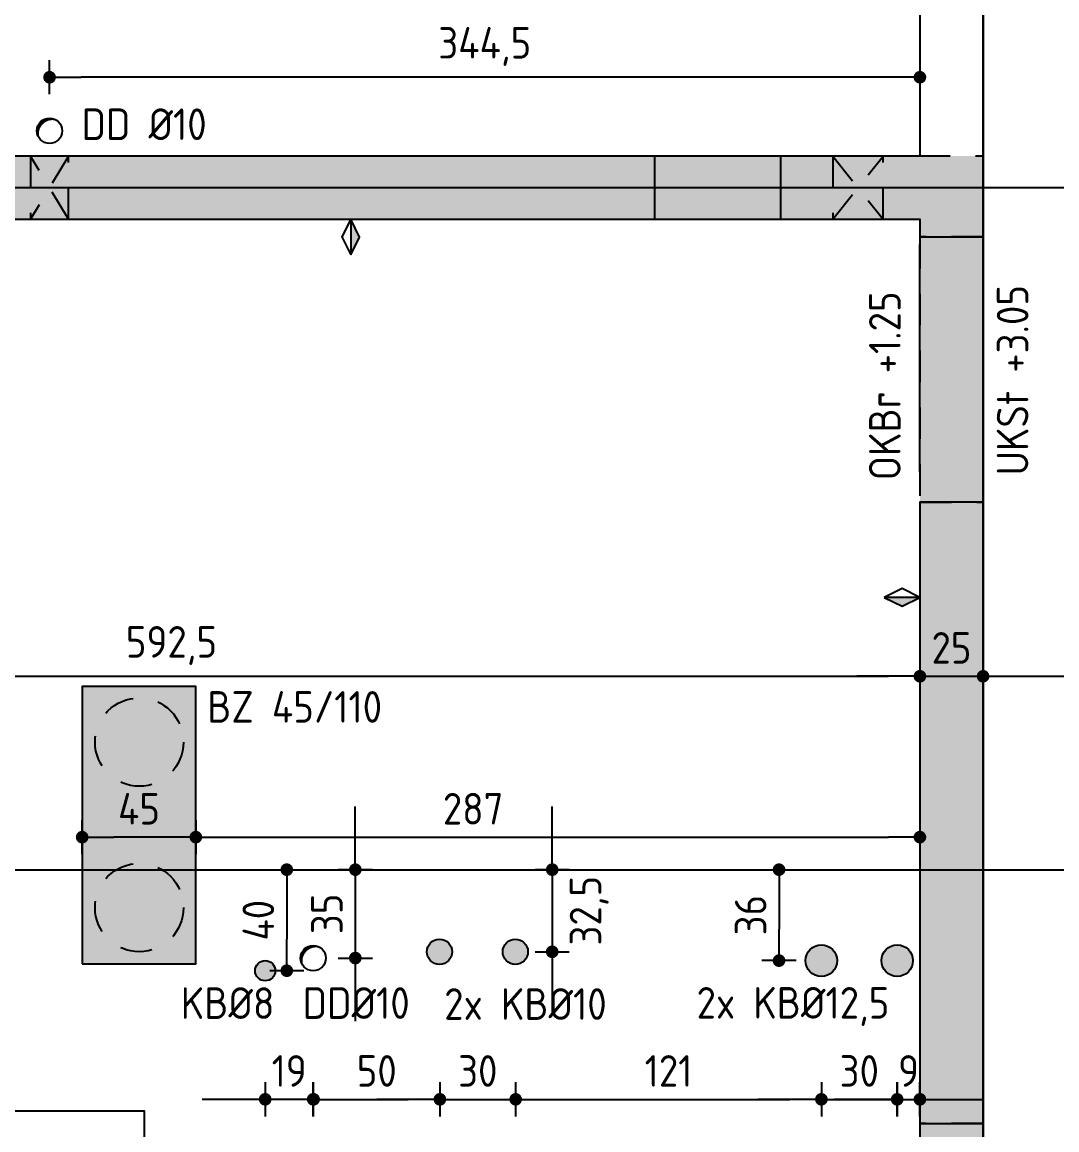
# Model space of a CAD drawing. Extents: x 399 to 532, y -4 to 185.
# Drawn here: x 445.887 to 449.983, y 172.527 to 176.912 of the extents above; entities that cross this region are included whole.
import ezdxf

# ---------------------------------------------------------------- set-up
doc = ezdxf.new("R2010")
doc.units = 0
doc.header["$LTSCALE"] = 0.5
doc.header["$MEASUREMENT"] = 0
doc.header["$PDMODE"] = 2
doc.linetypes.add('AUSGEZOGEN', pattern=[1000.01, 1000, 0.01])
doc.linetypes.add('HIDDEN', pattern=[0.375, 0.25, -0.125])
doc.layers.get('0').update_dxf_attribs({"linetype": 'CONTINUOUS'})
doc.layers.get('Defpoints').update_dxf_attribs({"linetype": 'CONTINUOUS'})
for name, color, linetype in [('0_H05', 11, 'CONTINUOUS'), ('0_H10', 13, 'CONTINUOUS'), ('ACHSEN', 7, 'CONTINUOUS'), ('BETON', 7, 'CONTINUOUS'), ('Brüstung', 7, 'CONTINUOUS'), ('DD', 7, 'CONTINUOUS'), ('Decke', 7, 'CONTINUOUS'), ('DRUEBER', 7, 'CONTINUOUS'), ('KB', 9, 'CONTINUOUS'), ('MASSE', 7, 'CONTINUOUS'), ('Sichtbeton', 7, 'CONTINUOUS'), ('Sturz', 7, 'CONTINUOUS'), ('TEXT', 7, 'CONTINUOUS'), ('WD', 7, 'CONTINUOUS')]:
    doc.layers.add(name, color=color, linetype=linetype)
doc.styles.add('TXT', font='isocp.shx')
doc.dimstyles.new('DOT_I', dxfattribs={"dimscale": 0.5, "dimtxt": 0.25, "dimasz": 0.25, "dimexe": 0.1, "dimexo": 0.3, "dimgap": 0.1, "dimtad": 1, "dimdec": 3, "dimzin": 3, "dimtxsty": 'TXT', "dimblk": 'DOT', "dimblk1": 'DOT', "dimblk2": 'DOT', "dimsah": 1, "dimcen": 0.1, "dimse1": 1, "dimse2": 1, "dimazin": 0, "dimtfac": 1, "dimtdec": 4, "dimtix": 1, "dimtmove": 2, "dimatfit": 3, "dimldrblk": 'DOT', "dimfxl": 0.7, "dimfxlon": 1, "dimtvp": 1, "dimtolj": 1, "dimtzin": 0, "dimarcsym": 0})

# ---------------------------------------------------------------- blocks, each defined once
blk = doc.blocks.new('DKB00')
at = {"layer": 'KB', "linetype": 'AUSGEZOGEN'}
blk.add_hatch(color=11, dxfattribs=at).paths.add_polyline_path([(-0.2256, -0.8772), (0.2236, -0.8772), (0.2236, 0.22), (-0.2256, 0.22)])
h = blk.add_hatch(color=11, dxfattribs=at)
edge = h.paths.add_edge_path()
edge.add_arc((1.1885, -0.83), 0.05, 0, 360)
h = blk.add_hatch(color=11, dxfattribs=at)
edge = h.paths.add_edge_path()
edge.add_arc((1.4885, -0.83), 0.05, 0, 360)
h = blk.add_hatch(color=11, dxfattribs=at)
edge = h.paths.add_edge_path()
edge.add_arc((2.7, -0.865), 0.0625, 0, 360)
h = blk.add_hatch(color=11, dxfattribs=at)
edge = h.paths.add_edge_path()
edge.add_arc((3, -0.865), 0.0625, 0, 360)
h = blk.add_hatch(color=11, dxfattribs=at)
edge = h.paths.add_edge_path()
edge.add_arc((0.4985, -0.905), 0.04, 0, 360)
at = {"color": 0, "linetype": 'ByBlock'}
blk.add_lwpolyline([(-0.2256, -0.8772), (0.2236, -0.8772), (0.2236, 0.22), (-0.2256, 0.22)], close=True, dxfattribs=at)
for centre, radius in [((1.1885, -0.83), 0.05), ((1.4885, -0.83), 0.05), ((2.7, -0.865), 0.0625), ((3, -0.865), 0.0625), ((0.4985, -0.905), 0.04)]:
    blk.add_circle(centre, radius, dxfattribs=at)
at = {"layer": 'KB', "color": 8, "linetype": 'HIDDEN'}
for centre in [(0, 0), (0, -0.655)]:
    blk.add_circle(centre, 0.175, dxfattribs=at)
blk = doc.blocks.new('Beton 1.OG')
at = {"color": 0, "linetype": 'ByBlock', "flags": 128}
for points in [[(26.16, 10.73), (26.16, 11.05), (19.985, 11.05), (19.985, 11.15), (19.735, 11.15), (19.735, 10.7), (19.985, 10.7), (19.985, 10.8), (25.91, 10.8), (25.91, 10.73)], [(25.91, 9.68), (25.91, 7.22), (26.16, 7.22), (26.16, 9.68)]]:
    blk.add_lwpolyline(points, close=True, dxfattribs=at)
blk = doc.blocks.new('Beton 1.OG Brüstung')
at = {"color": 0, "linetype": 'ByBlock'}
for points in [[(3.3451, 0.01), (4.3951, 0.01), (4.3951, 0.26), (3.3451, 0.26)], [(6.8551, 0.01), (7.9051, 0.01), (7.9051, 0.26), (6.8551, 0.26)]]:
    blk.add_lwpolyline(points, close=True, dxfattribs=at)
blk = doc.blocks.new('DOT')
at = {"layer": 'MASSE', "color": 7, "linetype": 'Continuous'}
for p, q in [((0, 0.54), (0, -0.54)), ((0, 0), (-1, 0))]:
    blk.add_line(p, q, dxfattribs=at)
at = {"layer": 'MASSE', "color": 7, "linetype": 'Continuous', "const_width": 0.2}
blk.add_lwpolyline([(-0.1, 0, 1), (0.1, 0, 1)], format="xyb", close=True, dxfattribs=at)
blk = doc.blocks.new('*D440')
at = {"layer": 'Defpoints', "color": 0, "linetype": 'AUSGEZOGEN', "transparency": 16777216}
for p in [(443.516, 174.3222), (449.441, 174.3222), (449.441, 174.3222)]:
    blk.add_point(p, dxfattribs=at)
at = {"layer": 'MASSE', "color": 0, "linetype": 'AUSGEZOGEN', "lineweight": -2, "transparency": 16777216}
blk.add_line((443.641, 174.3222), (449.316, 174.3222), dxfattribs=at)
at = {"layer": 'MASSE', "color": 0, "linetype": 'AUSGEZOGEN', "lineweight": -2, "transparency": 16777216, "xscale": 0.125, "yscale": 0.125, "zscale": 0.125, "rotation": 180}
blk.add_blockref('DOT', (443.516, 174.3222), dxfattribs=at)
at = {"layer": 'MASSE', "color": 0, "linetype": 'AUSGEZOGEN', "lineweight": -2, "transparency": 16777216, "xscale": 0.125, "yscale": 0.125, "zscale": 0.125}
blk.add_blockref('DOT', (449.441, 174.3222), dxfattribs=at)
at = {"layer": 'MASSE', "color": 0, "linetype": 'AUSGEZOGEN', "transparency": 16777216, "insert": (446.4785, 174.444), "char_height": 0.125, "attachment_point": 5, "style": 'TXT'}
blk.add_mtext('\\A1;592,5', dxfattribs=at)
blk = doc.blocks.new('*D441')
at = {"layer": 'Defpoints', "color": 0, "linetype": 'AUSGEZOGEN', "transparency": 16777216}
for p in [(449.441, 174.3222), (449.691, 174.3222), (449.691, 174.3222)]:
    blk.add_point(p, dxfattribs=at)
at = {"layer": 'MASSE', "color": 0, "linetype": 'AUSGEZOGEN', "lineweight": -2, "transparency": 16777216}
for p, q in [((449.316, 174.3222), (449.191, 174.3222)), ((449.441, 174.3222), (449.691, 174.3222)), ((449.816, 174.3222), (449.941, 174.3222))]:
    blk.add_line(p, q, dxfattribs=at)
at = {"layer": 'MASSE', "color": 0, "linetype": 'AUSGEZOGEN', "lineweight": -2, "transparency": 16777216, "xscale": 0.125, "yscale": 0.125, "zscale": 0.125}
blk.add_blockref('DOT', (449.441, 174.3222), dxfattribs=at)
at = {"layer": 'MASSE', "color": 0, "linetype": 'AUSGEZOGEN', "lineweight": -2, "transparency": 16777216, "xscale": 0.125, "yscale": 0.125, "zscale": 0.125, "rotation": 180}
blk.add_blockref('DOT', (449.691, 174.3222), dxfattribs=at)
at = {"layer": 'MASSE', "color": 0, "linetype": 'AUSGEZOGEN', "transparency": 16777216, "insert": (449.566, 174.4347), "char_height": 0.125, "attachment_point": 5, "style": 'TXT'}
blk.add_mtext('\\A1;25', dxfattribs=at)
blk = doc.blocks.new('*D442')
at = {"layer": 'Defpoints', "color": 0, "linetype": 'AUSGEZOGEN', "transparency": 16777216}
for p in [(449.691, 174.3222), (451.586, 174.3222), (451.586, 174.3222)]:
    blk.add_point(p, dxfattribs=at)
at = {"layer": 'MASSE', "color": 0, "linetype": 'AUSGEZOGEN', "lineweight": -2, "transparency": 16777216}
blk.add_line((449.816, 174.3222), (451.461, 174.3222), dxfattribs=at)
at = {"layer": 'MASSE', "color": 0, "linetype": 'AUSGEZOGEN', "lineweight": -2, "transparency": 16777216, "xscale": 0.125, "yscale": 0.125, "zscale": 0.125, "rotation": 180}
blk.add_blockref('DOT', (449.691, 174.3222), dxfattribs=at)
at = {"layer": 'MASSE', "color": 0, "linetype": 'AUSGEZOGEN', "lineweight": -2, "transparency": 16777216, "xscale": 0.125, "yscale": 0.125, "zscale": 0.125}
blk.add_blockref('DOT', (451.586, 174.3222), dxfattribs=at)
at = {"layer": 'MASSE', "color": 0, "linetype": 'AUSGEZOGEN', "transparency": 16777216, "insert": (450.9552, 174.444), "char_height": 0.125, "attachment_point": 5, "style": 'TXT'}
blk.add_mtext('\\A1;189,5', dxfattribs=at)
blk = doc.blocks.new('Beton EG')
at = {"color": 0, "linetype": 'ByBlock', "flags": 128}
for points in [[(26.16, 10.73), (26.16, 13.75), (25.77, 13.75), (25.77, 13.5), (25.91, 13.5), (25.91, 11.05), (19.735, 11.05), (19.735, 10.7), (19.985, 10.7), (19.985, 10.8), (25.91, 10.8), (25.91, 10.73)], [(26.16, 7.22), (26.16, 9.68), (25.91, 9.68), (25.91, 7.22)]]:
    blk.add_lwpolyline(points, close=True, dxfattribs=at)
blk = doc.blocks.new('DD00')
at = {"color": 0, "linetype": 'ByBlock'}
for centre in [(22.405, -5.175), (23.4485, -8.45)]:
    blk.add_circle(centre, 0.05, dxfattribs=at)
at = {"layer": 'DD', "color": 15, "linetype": 'AUSGEZOGEN'}
for points in [[(22.4404, -5.1396, 0, 0, 0), (22.4404, -5.1396, 0, 0.00163, 0), (22.4349, -5.136, 0.00163, 0.00324, 0), (22.4292, -5.1331, 0.00324, 0.00478, 0), (22.4232, -5.131, 0.00478, 0.00625, 0), (22.4171, -5.1297, 0.00625, 0.00761, 0), (22.411, -5.1292, 0.00761, 0.00884, 0), (22.405, -5.1294, 0.00884, 0.00992, 0), (22.3991, -5.1303, 0.00992, 0.0108, 0), (22.3935, -5.1319, 0.0108, 0.0115, 0), (22.3881, -5.1341, 0.0115, 0.0121, 0), (22.383, -5.1369, 0.0121, 0.0124, 0), (22.3783, -5.1402, 0.0124, 0.0125, 0), (22.3741, -5.1441, 0.0125, 0.0124, 0), (22.3702, -5.1483, 0.0124, 0.0121, 0), (22.3669, -5.153, 0.0121, 0.0115, 0), (22.3641, -5.1581, 0.0115, 0.0108, 0), (22.3619, -5.1635, 0.0108, 0.00992, 0), (22.3603, -5.1691, 0.00992, 0.00884, 0), (22.3594, -5.175, 0.00884, 0.00761, 0), (22.3592, -5.181, 0.00761, 0.00625, 0), (22.3597, -5.1871, 0.00625, 0.00478, 0), (22.361, -5.1932, 0.00478, 0.00324, 0), (22.3631, -5.1992, 0.00324, 0.00163, 0), (22.366, -5.2049, 0.00163, 0, 0)], [(23.4839, -8.4146, 0, 0, 0), (23.4839, -8.4146, 0, 0.00163, 0), (23.4785, -8.411, 0.00163, 0.00324, 0), (23.4727, -8.4081, 0.00324, 0.00478, 0), (23.4667, -8.406, 0.00478, 0.00625, 0), (23.4607, -8.4047, 0.00625, 0.00761, 0), (23.4546, -8.4042, 0.00761, 0.00884, 0), (23.4485, -8.4044, 0.00884, 0.00992, 0), (23.4427, -8.4053, 0.00992, 0.0108, 0), (23.437, -8.4069, 0.0108, 0.0115, 0), (23.4316, -8.4091, 0.0115, 0.0121, 0), (23.4265, -8.4119, 0.0121, 0.0124, 0), (23.4219, -8.4152, 0.0124, 0.0125, 0), (23.4176, -8.4191, 0.0125, 0.0124, 0), (23.4138, -8.4233, 0.0124, 0.0121, 0), (23.4105, -8.428, 0.0121, 0.0115, 0), (23.4077, -8.4331, 0.0115, 0.0108, 0), (23.4055, -8.4385, 0.0108, 0.00992, 0), (23.4039, -8.4441, 0.00992, 0.00884, 0), (23.4029, -8.45, 0.00884, 0.00761, 0), (23.4027, -8.456, 0.00761, 0.00625, 0), (23.4033, -8.4621, 0.00625, 0.00478, 0), (23.4045, -8.4682, 0.00478, 0.00324, 0), (23.4066, -8.4742, 0.00324, 0.00163, 0), (23.4095, -8.4799, 0.00163, 0, 0)]]:
    blk.add_lwpolyline(points, format="xyseb", dxfattribs=at)
blk = doc.blocks.new('*D674')
at = {"layer": 'Defpoints', "color": 0, "linetype": 'AUSGEZOGEN', "transparency": 16777216}
for p in [(445.996, 176.6936), (445.996, 176.6936), (449.441, 176.6936)]:
    blk.add_point(p, dxfattribs=at)
at = {"layer": 'MASSE', "color": 0, "linetype": 'AUSGEZOGEN', "lineweight": -2, "transparency": 16777216}
blk.add_line((449.316, 176.6936), (446.121, 176.6936), dxfattribs=at)
at = {"layer": 'MASSE', "color": 0, "linetype": 'AUSGEZOGEN', "lineweight": -2, "transparency": 16777216, "xscale": 0.125, "yscale": 0.125, "zscale": 0.125, "rotation": 180}
blk.add_blockref('DOT', (445.996, 176.6936), dxfattribs=at)
at = {"layer": 'MASSE', "color": 0, "linetype": 'AUSGEZOGEN', "lineweight": -2, "transparency": 16777216, "xscale": 0.125, "yscale": 0.125, "zscale": 0.125}
blk.add_blockref('DOT', (449.441, 176.6936), dxfattribs=at)
at = {"layer": 'MASSE', "color": 0, "linetype": 'AUSGEZOGEN', "transparency": 16777216, "insert": (447.7185, 176.8155), "char_height": 0.125, "attachment_point": 5, "style": 'TXT'}
blk.add_mtext('\\A1;344,5', dxfattribs=at)
blk = doc.blocks.new('WD00')
at = {"color": 0, "linetype": 'ByBlock'}
blk.add_lwpolyline([(24.8, -5.525), (25.3, -5.525), (25.3, -5.275), (24.8, -5.275)], close=True, dxfattribs=at)
at = {"layer": 'WD', "color": 1, "linetype": 'ByBlock'}
blk.add_solid([(24.8, -5.525), (24.8, -5.275), (25.3, -5.275), (25.3, -5.525)], dxfattribs=at)
blk = doc.blocks.new('*D749')
at = {"layer": 'Defpoints', "color": 0, "linetype": 'AUSGEZOGEN', "transparency": 16777216}
for p in [(447.2062, 173.5567), (447.2062, 173.2067), (447.2062, 173.2067)]:
    blk.add_point(p, dxfattribs=at)
at = {"layer": 'MASSE', "color": 0, "linetype": 'AUSGEZOGEN', "lineweight": -2, "transparency": 16777216}
for p, q in [((447.2062, 173.6817), (447.2062, 173.8067)), ((447.2062, 173.5567), (447.2062, 173.2067)), ((447.2062, 173.0817), (447.2062, 172.9567))]:
    blk.add_line(p, q, dxfattribs=at)
at = {"layer": 'MASSE', "color": 0, "linetype": 'AUSGEZOGEN', "lineweight": -2, "transparency": 16777216, "xscale": 0.125, "yscale": 0.125, "zscale": 0.125}
for p, rotation in [((447.2062, 173.5567), 270), ((447.2062, 173.2067), 90)]:
    blk.add_blockref('DOT', p, dxfattribs=dict(at, rotation=rotation))
at = {"layer": 'MASSE', "color": 0, "linetype": 'AUSGEZOGEN', "transparency": 16777216, "insert": (447.0937, 173.3817), "char_height": 0.125, "attachment_point": 5, "rotation": 90, "style": 'TXT'}
blk.add_mtext('\\A1;35', dxfattribs=at)
blk = doc.blocks.new('*D750')
at = {"layer": 'Defpoints', "color": 0, "linetype": 'AUSGEZOGEN', "transparency": 16777216}
for p in [(448.8834, 173.5567), (448.8834, 173.1967), (448.8834, 173.1967)]:
    blk.add_point(p, dxfattribs=at)
at = {"layer": 'MASSE', "color": 0, "linetype": 'AUSGEZOGEN', "lineweight": -2, "transparency": 16777216}
blk.add_line((448.8834, 173.4317), (448.8834, 173.3217), dxfattribs=at)
at = {"layer": 'MASSE', "color": 0, "linetype": 'AUSGEZOGEN', "lineweight": -2, "transparency": 16777216, "xscale": 0.125, "yscale": 0.125, "zscale": 0.125}
for p, rotation in [((448.8834, 173.5567), 90), ((448.8834, 173.1967), 270)]:
    blk.add_blockref('DOT', p, dxfattribs=dict(at, rotation=rotation))
at = {"layer": 'MASSE', "color": 0, "linetype": 'AUSGEZOGEN', "transparency": 16777216, "insert": (448.7709, 173.3767), "char_height": 0.125, "attachment_point": 5, "rotation": 90, "style": 'TXT'}
blk.add_mtext('\\A1;36', dxfattribs=at)
blk = doc.blocks.new('*D751')
at = {"layer": 'Defpoints', "color": 0, "linetype": 'AUSGEZOGEN', "transparency": 16777216}
for p in [(447.9856, 173.5567), (447.9856, 173.2317), (447.9856, 173.2317)]:
    blk.add_point(p, dxfattribs=at)
at = {"layer": 'MASSE', "color": 0, "linetype": 'AUSGEZOGEN', "lineweight": -2, "transparency": 16777216}
for p, q in [((447.9856, 173.6817), (447.9856, 173.8067)), ((447.9856, 173.5567), (447.9856, 173.2317)), ((447.9856, 173.1067), (447.9856, 172.9817))]:
    blk.add_line(p, q, dxfattribs=at)
at = {"layer": 'MASSE', "color": 0, "linetype": 'AUSGEZOGEN', "lineweight": -2, "transparency": 16777216, "xscale": 0.125, "yscale": 0.125, "zscale": 0.125}
for p, rotation in [((447.9856, 173.5567), 270), ((447.9856, 173.2317), 90)]:
    blk.add_blockref('DOT', p, dxfattribs=dict(at, rotation=rotation))
at = {"layer": 'MASSE', "color": 0, "linetype": 'AUSGEZOGEN', "transparency": 16777216, "insert": (448.1321, 173.3942), "char_height": 0.125, "attachment_point": 5, "rotation": 90, "style": 'TXT'}
blk.add_mtext('\\A1;32,5', dxfattribs=at)
blk = doc.blocks.new('*D752')
at = {"layer": 'Defpoints', "color": 0, "linetype": 'AUSGEZOGEN', "transparency": 16777216}
for p in [(447.041, 172.6475), (447.541, 172.6475), (447.541, 172.6475)]:
    blk.add_point(p, dxfattribs=at)
at = {"layer": 'MASSE', "color": 0, "linetype": 'AUSGEZOGEN', "lineweight": -2, "transparency": 16777216}
blk.add_line((447.166, 172.6475), (447.416, 172.6475), dxfattribs=at)
at = {"layer": 'MASSE', "color": 0, "linetype": 'AUSGEZOGEN', "lineweight": -2, "transparency": 16777216, "xscale": 0.125, "yscale": 0.125, "zscale": 0.125, "rotation": 180}
blk.add_blockref('DOT', (447.041, 172.6475), dxfattribs=at)
at = {"layer": 'MASSE', "color": 0, "linetype": 'AUSGEZOGEN', "lineweight": -2, "transparency": 16777216, "xscale": 0.125, "yscale": 0.125, "zscale": 0.125}
blk.add_blockref('DOT', (447.541, 172.6475), dxfattribs=at)
at = {"layer": 'MASSE', "color": 0, "linetype": 'AUSGEZOGEN', "transparency": 16777216, "insert": (447.291, 172.76), "char_height": 0.125, "attachment_point": 5, "style": 'TXT'}
blk.add_mtext('\\A1;50', dxfattribs=at)
blk = doc.blocks.new('*D753')
at = {"layer": 'Defpoints', "color": 0, "linetype": 'AUSGEZOGEN', "transparency": 16777216}
for p in [(447.541, 172.6475), (447.841, 172.6475), (447.841, 172.6475)]:
    blk.add_point(p, dxfattribs=at)
at = {"layer": 'MASSE', "color": 0, "linetype": 'AUSGEZOGEN', "lineweight": -2, "transparency": 16777216}
for p, q in [((447.416, 172.6475), (447.291, 172.6475)), ((447.541, 172.6475), (447.841, 172.6475)), ((447.966, 172.6475), (448.091, 172.6475))]:
    blk.add_line(p, q, dxfattribs=at)
at = {"layer": 'MASSE', "color": 0, "linetype": 'AUSGEZOGEN', "lineweight": -2, "transparency": 16777216, "xscale": 0.125, "yscale": 0.125, "zscale": 0.125}
blk.add_blockref('DOT', (447.541, 172.6475), dxfattribs=at)
at = {"layer": 'MASSE', "color": 0, "linetype": 'AUSGEZOGEN', "lineweight": -2, "transparency": 16777216, "xscale": 0.125, "yscale": 0.125, "zscale": 0.125, "rotation": 180}
blk.add_blockref('DOT', (447.841, 172.6475), dxfattribs=at)
at = {"layer": 'MASSE', "color": 0, "linetype": 'AUSGEZOGEN', "transparency": 16777216, "insert": (447.691, 172.76), "char_height": 0.125, "attachment_point": 5, "style": 'TXT'}
blk.add_mtext('\\A1;30', dxfattribs=at)
blk = doc.blocks.new('*D754')
at = {"layer": 'Defpoints', "color": 0, "linetype": 'AUSGEZOGEN', "transparency": 16777216}
for p in [(447.841, 172.6475), (449.051, 172.6475), (449.051, 172.6475)]:
    blk.add_point(p, dxfattribs=at)
at = {"layer": 'MASSE', "color": 0, "linetype": 'AUSGEZOGEN', "lineweight": -2, "transparency": 16777216}
blk.add_line((447.966, 172.6475), (448.926, 172.6475), dxfattribs=at)
at = {"layer": 'MASSE', "color": 0, "linetype": 'AUSGEZOGEN', "lineweight": -2, "transparency": 16777216, "xscale": 0.125, "yscale": 0.125, "zscale": 0.125, "rotation": 180}
blk.add_blockref('DOT', (447.841, 172.6475), dxfattribs=at)
at = {"layer": 'MASSE', "color": 0, "linetype": 'AUSGEZOGEN', "lineweight": -2, "transparency": 16777216, "xscale": 0.125, "yscale": 0.125, "zscale": 0.125}
blk.add_blockref('DOT', (449.051, 172.6475), dxfattribs=at)
at = {"layer": 'MASSE', "color": 0, "linetype": 'AUSGEZOGEN', "transparency": 16777216, "insert": (448.446, 172.76), "char_height": 0.125, "attachment_point": 5, "style": 'TXT'}
blk.add_mtext('\\A1;121', dxfattribs=at)
blk = doc.blocks.new('*D720')
at = {"layer": 'Defpoints', "color": 0, "linetype": 'AUSGEZOGEN', "transparency": 16777216}
for p in [(449.051, 172.6475), (449.351, 172.6475), (449.351, 172.6475)]:
    blk.add_point(p, dxfattribs=at)
at = {"layer": 'MASSE', "color": 0, "linetype": 'AUSGEZOGEN', "lineweight": -2, "transparency": 16777216}
for p, q in [((448.926, 172.6475), (448.801, 172.6475)), ((449.051, 172.6475), (449.351, 172.6475)), ((449.476, 172.6475), (449.601, 172.6475))]:
    blk.add_line(p, q, dxfattribs=at)
at = {"layer": 'MASSE', "color": 0, "linetype": 'AUSGEZOGEN', "lineweight": -2, "transparency": 16777216, "xscale": 0.125, "yscale": 0.125, "zscale": 0.125}
blk.add_blockref('DOT', (449.051, 172.6475), dxfattribs=at)
at = {"layer": 'MASSE', "color": 0, "linetype": 'AUSGEZOGEN', "lineweight": -2, "transparency": 16777216, "xscale": 0.125, "yscale": 0.125, "zscale": 0.125, "rotation": 180}
blk.add_blockref('DOT', (449.351, 172.6475), dxfattribs=at)
at = {"layer": 'MASSE', "color": 0, "linetype": 'AUSGEZOGEN', "transparency": 16777216, "insert": (449.201, 172.76), "char_height": 0.125, "attachment_point": 5, "style": 'TXT'}
blk.add_mtext('\\A1;30', dxfattribs=at)
blk = doc.blocks.new('*D721')
at = {"layer": 'Defpoints', "color": 0, "linetype": 'AUSGEZOGEN', "transparency": 16777216}
for p in [(449.351, 172.6475), (449.441, 172.6475), (449.441, 172.6475)]:
    blk.add_point(p, dxfattribs=at)
at = {"layer": 'MASSE', "color": 0, "linetype": 'AUSGEZOGEN', "lineweight": -2, "transparency": 16777216}
for p, q in [((449.226, 172.6475), (449.101, 172.6475)), ((449.351, 172.6475), (449.441, 172.6475)), ((449.566, 172.6475), (449.691, 172.6475))]:
    blk.add_line(p, q, dxfattribs=at)
at = {"layer": 'MASSE', "color": 0, "linetype": 'AUSGEZOGEN', "lineweight": -2, "transparency": 16777216, "xscale": 0.125, "yscale": 0.125, "zscale": 0.125}
blk.add_blockref('DOT', (449.351, 172.6475), dxfattribs=at)
at = {"layer": 'MASSE', "color": 0, "linetype": 'AUSGEZOGEN', "lineweight": -2, "transparency": 16777216, "xscale": 0.125, "yscale": 0.125, "zscale": 0.125, "rotation": 180}
blk.add_blockref('DOT', (449.441, 172.6475), dxfattribs=at)
at = {"layer": 'MASSE', "color": 0, "linetype": 'AUSGEZOGEN', "transparency": 16777216, "insert": (449.396, 172.76), "char_height": 0.125, "attachment_point": 5, "style": 'TXT'}
blk.add_mtext('\\A1;9', dxfattribs=at)
blk = doc.blocks.new('Achsen EG')
at = {"color": 0, "linetype": 'ByBlock', "lineweight": -2}
for p, q in [((26.1, 1.9945), (26.1, -17.3536)), ((-4.6233, -5.4), (28.2854, -5.4)), ((-4.6233, -8.1), (28.2854, -8.1))]:
    blk.add_line(p, q, dxfattribs=at)
blk = doc.blocks.new('SB')
at = {"color": 0, "linetype": 'ByBlock'}
blk.add_line((0, 0.1414), (0, 0), dxfattribs=at)
blk.add_lwpolyline([(0, 0), (0.035, 0.0707), (0, 0.1414), (-0.035, 0.071)], close=True, dxfattribs=at)
blk.add_solid([(0, 0), (0, 0.1414), (0.035, 0.0707)], dxfattribs=at)
blk = doc.blocks.new('WKB00')
at = {"color": 0, "linetype": 'ByBlock'}
for p, q in [((-3.6201, -5.645), (-3.7701, -5.395)), ((-3.6201, -5.395), (-3.7701, -5.645)), ((-0.595, -5.645), (-0.395, -5.395)), ((-0.595, -5.395), (-0.395, -5.645))]:
    blk.add_line(p, q, dxfattribs=at)
for points in [[(-3.7701, -5.645), (-3.6201, -5.645), (-3.6201, -5.395), (-3.7701, -5.395)], [(-0.595, -5.645), (-0.395, -5.645), (-0.395, -5.395), (-0.595, -5.395)]]:
    blk.add_lwpolyline(points, close=True, dxfattribs=at)
blk = doc.blocks.new('*D576')
at = {"layer": 'Defpoints', "color": 0, "linetype": 'AUSGEZOGEN', "transparency": 16777216}
for p in [(446.8495, 172.6475), (446.8495, 172.6475), (447.0395, 172.6475)]:
    blk.add_point(p, dxfattribs=at)
at = {"layer": 'MASSE', "color": 0, "linetype": 'AUSGEZOGEN', "lineweight": -2, "transparency": 16777216}
for p, q in [((446.7245, 172.6475), (446.5995, 172.6475)), ((447.0395, 172.6475), (446.8495, 172.6475)), ((447.1645, 172.6475), (447.2895, 172.6475))]:
    blk.add_line(p, q, dxfattribs=at)
at = {"layer": 'MASSE', "color": 0, "linetype": 'AUSGEZOGEN', "lineweight": -2, "transparency": 16777216, "xscale": 0.125, "yscale": 0.125, "zscale": 0.125}
blk.add_blockref('DOT', (446.8495, 172.6475), dxfattribs=at)
at = {"layer": 'MASSE', "color": 0, "linetype": 'AUSGEZOGEN', "lineweight": -2, "transparency": 16777216, "xscale": 0.125, "yscale": 0.125, "zscale": 0.125, "rotation": 180}
blk.add_blockref('DOT', (447.0395, 172.6475), dxfattribs=at)
at = {"layer": 'MASSE', "color": 0, "linetype": 'AUSGEZOGEN', "transparency": 16777216, "insert": (446.9445, 172.76), "char_height": 0.125, "attachment_point": 5, "style": 'TXT'}
blk.add_mtext('\\A1;19', dxfattribs=at)
blk = doc.blocks.new('*D577')
at = {"layer": 'Defpoints', "color": 0, "linetype": 'AUSGEZOGEN', "transparency": 16777216}
for p in [(446.9349, 173.5567), (446.9349, 173.1567), (446.9349, 173.1567)]:
    blk.add_point(p, dxfattribs=at)
at = {"layer": 'MASSE', "color": 0, "linetype": 'AUSGEZOGEN', "lineweight": -2, "transparency": 16777216}
blk.add_line((446.9349, 173.4317), (446.9349, 173.2817), dxfattribs=at)
at = {"layer": 'MASSE', "color": 0, "linetype": 'AUSGEZOGEN', "lineweight": -2, "transparency": 16777216, "xscale": 0.125, "yscale": 0.125, "zscale": 0.125}
for p, rotation in [((446.9349, 173.5567), 90), ((446.9349, 173.1567), 270)]:
    blk.add_blockref('DOT', p, dxfattribs=dict(at, rotation=rotation))
at = {"layer": 'MASSE', "color": 0, "linetype": 'AUSGEZOGEN', "transparency": 16777216, "insert": (446.8224, 173.3567), "char_height": 0.125, "attachment_point": 5, "rotation": 90, "style": 'TXT'}
blk.add_mtext('\\A1;40', dxfattribs=at)
blk = doc.blocks.new('*D574')
at = {"layer": 'Defpoints', "color": 0, "linetype": 'AUSGEZOGEN', "transparency": 16777216}
for p in [(446.125, 173.6854), (446.125, 173.6854), (446.575, 173.6854)]:
    blk.add_point(p, dxfattribs=at)
at = {"layer": 'MASSE', "color": 0, "linetype": 'AUSGEZOGEN', "lineweight": -2, "transparency": 16777216}
blk.add_line((446.45, 173.6854), (446.25, 173.6854), dxfattribs=at)
at = {"layer": 'MASSE', "color": 0, "linetype": 'AUSGEZOGEN', "lineweight": -2, "transparency": 16777216, "xscale": 0.125, "yscale": 0.125, "zscale": 0.125, "rotation": 180}
blk.add_blockref('DOT', (446.125, 173.6854), dxfattribs=at)
at = {"layer": 'MASSE', "color": 0, "linetype": 'AUSGEZOGEN', "lineweight": -2, "transparency": 16777216, "xscale": 0.125, "yscale": 0.125, "zscale": 0.125}
blk.add_blockref('DOT', (446.575, 173.6854), dxfattribs=at)
at = {"layer": 'MASSE', "color": 0, "linetype": 'AUSGEZOGEN', "transparency": 16777216, "insert": (446.35, 173.7979), "char_height": 0.125, "attachment_point": 5, "style": 'TXT'}
blk.add_mtext('\\A1;45', dxfattribs=at)
blk = doc.blocks.new('*D575')
at = {"layer": 'Defpoints', "color": 0, "linetype": 'AUSGEZOGEN', "transparency": 16777216}
for p in [(446.575, 173.6854), (449.441, 173.6854), (449.441, 173.6854)]:
    blk.add_point(p, dxfattribs=at)
at = {"layer": 'MASSE', "color": 0, "linetype": 'AUSGEZOGEN', "lineweight": -2, "transparency": 16777216}
blk.add_line((446.7, 173.6854), (449.316, 173.6854), dxfattribs=at)
at = {"layer": 'MASSE', "color": 0, "linetype": 'AUSGEZOGEN', "lineweight": -2, "transparency": 16777216, "xscale": 0.125, "yscale": 0.125, "zscale": 0.125, "rotation": 180}
blk.add_blockref('DOT', (446.575, 173.6854), dxfattribs=at)
at = {"layer": 'MASSE', "color": 0, "linetype": 'AUSGEZOGEN', "lineweight": -2, "transparency": 16777216, "xscale": 0.125, "yscale": 0.125, "zscale": 0.125}
blk.add_blockref('DOT', (449.441, 173.6854), dxfattribs=at)
at = {"layer": 'MASSE', "color": 0, "linetype": 'AUSGEZOGEN', "transparency": 16777216, "insert": (447.6726, 173.7979), "char_height": 0.125, "attachment_point": 5, "style": 'TXT'}
blk.add_mtext('\\A1;287', dxfattribs=at)

msp = doc.modelspace()

# ---------------------------------------------------------------- hatches: boundary and pattern name
at = {"layer": '0_H05', "linetype": 'ByBlock'}
h = msp.add_hatch(color=256, dxfattribs=at)
h.paths.add_polyline_path([(449.691, 175.0117), (449.691, 176.0617), (449.441, 176.0617), (449.441, 175.0117)])
h.paths.add_polyline_path([(449.691, 171.5017), (449.691, 172.5517), (449.441, 172.5517), (449.441, 171.5017)])
h.paths.add_polyline_path([(444.566, 165.7667), (444.816, 165.7667), (444.816, 166.8667), (444.566, 166.8667)])
at = {"layer": '0_H10', "linetype": 'AUSGEZOGEN'}
h = msp.add_hatch(color=256, dxfattribs=at)
h.paths.add_polyline_path([(440.816, 179.0817), (432.466, 179.0817), (432.466, 178.8317), (440.816, 178.8317)])
h.paths.add_polyline_path([(449.691, 178.8317), (449.691, 179.0817), (449.351, 179.0817), (449.351, 178.8317)])
h.paths.add_polyline_path([(443.516, 177.5817), (443.516, 178.8317), (448.216, 178.8317), (448.216, 179.0817), (442.491, 179.0817), (442.491, 178.8317), (443.266, 178.8317), (443.266, 177.5817)])
h.paths.add_polyline_path([(449.441, 171.5017), (449.441, 165.5817), (446.866, 165.5817), (446.866, 167.5317), (444.566, 167.5317), (444.566, 166.8667), (444.816, 166.8667), (444.816, 167.2817), (446.616, 167.2817), (446.616, 165.5817), (444.816, 165.5817), (444.816, 165.7667), (444.566, 165.7667), (444.566, 165.5817), (443.516, 165.5817), (443.516, 165.7667), (443.266, 165.7667), (443.266, 165.5817), (442.491, 165.5817), (442.491, 165.3317), (449.691, 165.3317), (449.691, 171.5017)])
h.paths.add_polyline_path([(449.441, 175.0117), (449.441, 172.5517), (449.691, 172.5517), (449.691, 175.0117)])
h.paths.add_polyline_path([(449.691, 176.0617), (449.691, 176.3817), (443.516, 176.3817), (443.516, 176.4817), (443.266, 176.4817), (443.266, 176.0317), (443.516, 176.0317), (443.516, 176.1317), (449.441, 176.1317), (449.441, 176.0617)])
h.paths.add_polyline_path([(451.586, 168.0067), (451.836, 168.0067), (451.836, 176.4067), (451.586, 176.4067)])
h.paths.add_polyline_path([(443.516, 172.5017), (443.266, 172.5017), (443.266, 175.0217), (443.516, 175.0217)])
h.paths.add_polyline_path([(430.791, 179.0817), (423.531, 179.0817), (423.531, 178.8017), (419.931, 178.8017), (419.931, 178.5517), (423.531, 178.5517), (423.531, 175.0005), (423.831, 175.0005), (423.831, 178.8317), (430.791, 178.8317)])
h.paths.add_polyline_path([(430.791, 165.5817), (423.831, 165.5817), (423.831, 172.6767), (423.531, 172.6767), (423.531, 165.3317), (430.791, 165.3317)])
h.paths.add_polyline_path([(443.516, 169.1167), (443.266, 169.1167), (443.266, 171.4917), (443.516, 171.4917)], flags=17)
h.paths.add_polyline_path([(440.816, 165.5817), (432.466, 165.5817), (432.466, 165.3317), (440.816, 165.3317)])
h.paths.add_polyline_path([(425.266, 176.1317), (425.516, 176.1317), (425.516, 176.3817), (425.266, 176.3817)], flags=17)
h.paths.add_polyline_path([(429.766, 176.1317), (430.016, 176.1317), (430.016, 176.3817), (429.766, 176.3817)], flags=17)
h.paths.add_polyline_path([(440.566, 176.1317), (440.816, 176.1317), (440.816, 176.3817), (440.566, 176.3817)])
h.paths.add_polyline_path([(432.466, 176.1317), (432.716, 176.1317), (432.716, 176.3817), (432.466, 176.3817)])
h.paths.add_polyline_path([(425.266, 168.0317), (425.516, 168.0317), (425.516, 168.2817), (425.266, 168.2817)], flags=17)
h.paths.add_polyline_path([(429.766, 168.0317), (430.016, 168.0317), (430.016, 168.2817), (429.766, 168.2817)], flags=17)
h.paths.add_polyline_path([(440.566, 168.0317), (440.816, 168.0317), (440.816, 168.2817), (440.566, 168.2817)])
h.paths.add_polyline_path([(432.466, 168.0317), (432.716, 168.0317), (432.716, 168.2817), (432.466, 168.2817)])

# ---------------------------------------------------------------- linework, layer by layer
at = {"layer": 'Decke', "linetype": 'Continuous'}
msp.add_lwpolyline([(423.531, 165.3317), (449.691, 165.3317), (449.691, 181.7817), (423.531, 181.7817), (419.761, 181.7817), (419.761, 178.8717), (419.931, 178.8717), (419.931, 172.7067), (423.531, 172.7067), (423.531, 166.0567)], close=True, dxfattribs=at)
at = {"layer": 'Sturz', "linetype": 'Continuous'}
msp.add_line((449.441, 175.1317), (449.441, 176.0317), dxfattribs=at)
at = {"layer": 'TEXT', "color": 3, "linetype": 'AUSGEZOGEN'}
msp.add_lwpolyline([(445.0847, 171.2464), (446.3714, 171.2464), (446.3714, 172.6002), (445.0847, 172.6002)], close=True, dxfattribs=at)

# ---------------------------------------------------------------- block references
at = {"layer": 'ACHSEN', "color": 140, "linetype": 'AUSGEZOGEN'}
msp.add_blockref('Achsen EG', (423.591, 181.6567), dxfattribs=at)
at = {"layer": 'BETON', "color": 6, "linetype": 'AUSGEZOGEN'}
msp.add_blockref('Beton EG', (423.531, 165.3317), dxfattribs=at)
at = {"layer": 'Brüstung', "color": 9, "linetype": 'HIDDEN', "rotation": 90}
msp.add_blockref('Beton 1.OG Brüstung', (449.701, 168.1566), dxfattribs=at)
at = {"layer": 'DD', "color": 7, "linetype": 'AUSGEZOGEN'}
msp.add_blockref('DD00', (423.591, 181.6567), dxfattribs=at)
at = {"layer": 'DRUEBER', "color": 7, "linetype": 'HIDDEN'}
msp.add_blockref('Beton 1.OG', (423.531, 165.3317), dxfattribs=at)
at = {"layer": 'KB', "color": 9, "linetype": 'AUSGEZOGEN'}
msp.add_blockref('DKB00', (446.351, 174.0617), dxfattribs=at)
at = {"layer": 'Sichtbeton', "color": 7, "linetype": 'AUSGEZOGEN'}
msp.add_blockref('SB', (447.1882, 175.9903), dxfattribs=at)
at = {"layer": 'Sichtbeton', "color": 7, "linetype": 'AUSGEZOGEN', "rotation": 270}
msp.add_blockref('SB', (449.2996, 174.6347), dxfattribs=at)
at = {"layer": 'WD', "color": 7, "linetype": 'AUSGEZOGEN'}
msp.add_blockref('WD00', (423.591, 181.6567), dxfattribs=at)
at = {"layer": 'WD', "color": 7, "linetype": 'HIDDEN'}
msp.add_blockref('WKB00', (449.691, 181.7767), dxfattribs=at)

# ---------------------------------------------------------------- texts
at = {"layer": 'DD', "color": 7, "linetype": 'AUSGEZOGEN', "style": 'TXT'}
for s, p in [('DD %%C10', (446.1225, 176.4452)), ('BZ 45/110', (446.62, 174.1386)), ('KB%%C8', (446.5154, 172.9659)), ('DD%%C10', (446.9978, 172.9661)), ('2x KB%%C10', (447.558, 172.9622)), ('2x KB%%C12,5', (448.557, 172.967))]:
    msp.add_text(s, height=0.125, dxfattribs=at).set_placement(p)
at = {"layer": 'TEXT', "color": 7, "linetype": 'AUSGEZOGEN', "style": 'TXT'}
for s, p in [('UKSt +3.05', (449.8704, 175.1171)), ('OKBr +1.25', (449.3647, 175.0981))]:
    msp.add_text(s, height=0.125, rotation=90, dxfattribs=at).set_placement(p)

# ---------------------------------------------------------------- dimensions: what is measured, and where the dimension line sits
at = {"layer": 'MASSE', "color": 7, "linetype": 'AUSGEZOGEN'}
for base, p1, p2, override, picture, middle in [((445.996, 176.6936), (449.441, 176.6936), (445.996, 176.6936), {"dimdec": 1, "dimlfac": 100}, '*D674', (447.7185, 176.8155)), ((449.441, 174.3222), (443.516, 174.3222), (449.441, 174.3222), {"dimdec": 1, "dimlfac": 100}, '*D440', (446.4785, 174.444)), ((449.691, 174.3222), (449.441, 174.3222), (449.691, 174.3222), {"dimdec": 0, "dimlfac": 100}, '*D441', (449.566, 174.4347)), ((446.125, 173.6854), (446.575, 173.6854), (446.125, 173.6854), {"dimdec": 0, "dimlfac": 100}, '*D574', (446.35, 173.7979)), ((446.8495, 172.6475), (447.0395, 172.6475), (446.8495, 172.6475), {"dimdec": 0, "dimlfac": 100}, '*D576', (446.9445, 172.76)), ((447.541, 172.6475), (447.041, 172.6475), (447.541, 172.6475), {"dimdec": 0, "dimlfac": 100}, '*D752', (447.291, 172.76)), ((447.841, 172.6475), (447.541, 172.6475), (447.841, 172.6475), {"dimdec": 0, "dimlfac": 100}, '*D753', (447.691, 172.76)), ((449.051, 172.6475), (447.841, 172.6475), (449.051, 172.6475), {"dimdec": 0, "dimlfac": 100}, '*D754', (448.446, 172.76)), ((449.351, 172.6475), (449.051, 172.6475), (449.351, 172.6475), {"dimdec": 0, "dimlfac": 100}, '*D720', (449.201, 172.76)), ((449.441, 172.6475), (449.351, 172.6475), (449.441, 172.6475), {"dimdec": 0, "dimlfac": 100}, '*D721', (449.396, 172.76))]:
    dim = msp.add_linear_dim(base=base, p1=p1, p2=p2, dimstyle='DOT_I', override=override, dxfattribs=at)
    dim.commit()
    dim.dimension.update_dxf_attribs({"geometry": picture, "text_midpoint": middle})
for base, p1, p2, override, picture, middle in [((451.586, 174.3222), (449.691, 174.3222), (451.586, 174.3222), {"dimdec": 1, "dimlfac": 100}, '*D442', (450.9552, 174.444)), ((449.441, 173.6854), (446.575, 173.6854), (449.441, 173.6854), {"dimdec": 0, "dimlfac": 100}, '*D575', (447.6726, 173.7979))]:
    dim = msp.add_linear_dim(base=base, p1=p1, p2=p2, dimstyle='DOT_I', override=override, dxfattribs=at)
    dim.commit()
    dim.dimension.update_dxf_attribs({"geometry": picture, "text_midpoint": middle, "dimtype": 160})
for base, p1, p2, picture, middle in [((447.2062, 173.2067), (447.2062, 173.5567), (447.2062, 173.2067), '*D749', (447.0937, 173.3817)), ((446.9349, 173.1567), (446.9349, 173.5567), (446.9349, 173.1567), '*D577', (446.8224, 173.3567)), ((448.8834, 173.1967), (448.8834, 173.5567), (448.8834, 173.1967), '*D750', (448.7709, 173.3767))]:
    dim = msp.add_linear_dim(base=base, p1=p1, p2=p2, angle=90, dimstyle='DOT_I', override={"dimdec": 0, "dimlfac": 100}, dxfattribs=at)
    dim.commit()
    dim.dimension.update_dxf_attribs({"geometry": picture, "text_midpoint": middle})
dim = msp.add_linear_dim(base=(447.9856, 173.2317), p1=(447.9856, 173.5567), p2=(447.9856, 173.2317), angle=90, dimstyle='DOT_I', override={"dimdec": 1, "dimlfac": 100}, dxfattribs=at)
dim.commit()
dim.dimension.update_dxf_attribs({"geometry": '*D751', "text_midpoint": (448.1321, 173.3942), "dimtype": 160})

doc.saveas('drawing.dxf')
